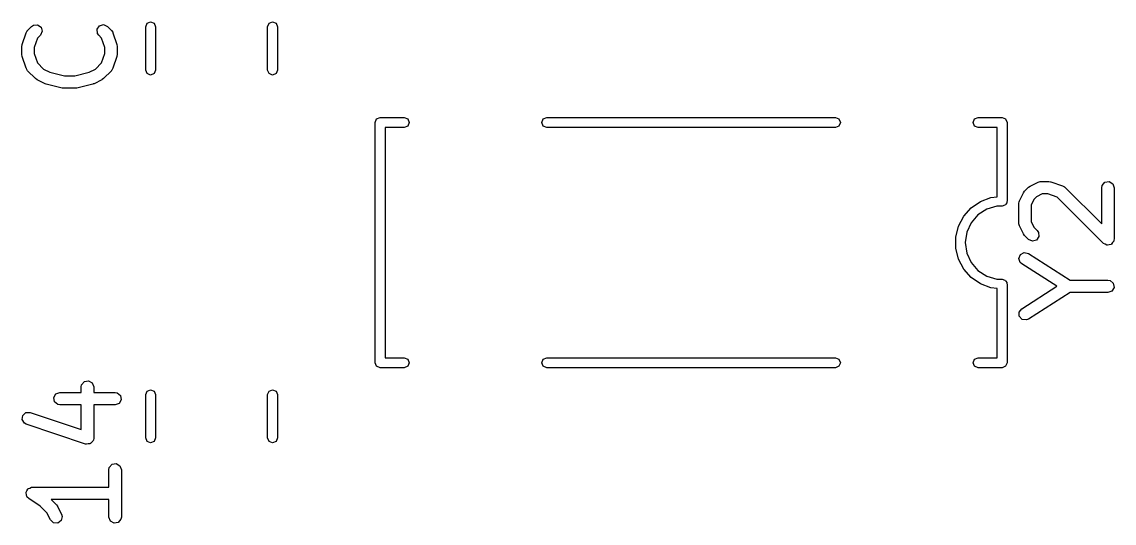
# Model space of a CAD drawing. Extents: x 44 to 148, y -85 to -25.
# Drawn here: x 74.48 to 87.65, y -47.74 to -41.68 of the extents above; entities that cross this region are included whole.
import ezdxf

# ---------------------------------------------------------------- set-up
doc = ezdxf.new("R2010")
doc.units = 0
doc.layers.add('BLACK', color=7, linetype='CONTINUOUS')

msp = doc.modelspace()

# ---------------------------------------------------------------- linework, layer by layer
at = {"layer": 'BLACK', "linetype": 'CONTINUOUS'}
for p, q in [((74.549405, -41.787443), (74.597024, -41.739824)), ((74.597024, -41.739824), (74.618361, -41.724884)), ((74.618361, -41.724884), (74.669468, -41.720413)), ((74.669468, -41.720413), (74.711494, -41.749839)), ((74.711494, -41.749839), (74.724771, -41.799394)), ((75.387135, -41.773446), (75.416561, -41.73142)), ((75.416561, -41.73142), (75.466116, -41.718143)), ((75.466116, -41.718143), (75.512612, -41.739823)), ((75.512612, -41.739823), (75.560232, -41.787442)), ((75.973, -41.744748), (75.990574, -41.702322)), ((75.973, -42.267252), (75.973, -41.744748)), ((75.990574, -41.702322), (76.033, -41.684748)), ((76.033, -41.684748), (76.075426, -41.702322)), ((76.075426, -41.702322), (76.093, -41.744748)), ((76.093, -41.744748), (76.093, -42.267252)), ((77.443, -41.744748), (77.460574, -41.702322)), ((77.443, -42.267252), (77.443, -41.744748)), ((77.460574, -41.702322), (77.503, -41.684748)), ((77.503, -41.684748), (77.545426, -41.702322)), ((77.545426, -41.702322), (77.563, -41.744748)), ((77.563, -41.744748), (77.563, -42.267252)), ((74.483668, -41.959616), (74.531287, -41.816759)), ((74.531287, -41.816759), (74.543689, -41.793854)), ((74.543689, -41.793854), (74.54751, -41.791506)), ((74.54751, -41.791506), (74.549405, -41.787443)), ((74.66799, -41.880989), (74.629819, -41.995503)), ((74.70309, -41.84589), (74.66799, -41.880989)), ((74.724771, -41.799394), (74.70309, -41.84589)), ((75.391607, -41.824554), (75.387135, -41.773446)), ((75.406548, -41.845891), (75.391607, -41.824554)), ((75.441648, -41.88099), (75.406548, -41.845891)), ((75.479819, -41.995503), (75.441648, -41.88099)), ((75.560232, -41.787442), (75.575173, -41.808779)), ((75.575173, -41.808779), (75.575563, -41.813247)), ((75.575563, -41.813247), (75.578351, -41.816759)), ((75.578351, -41.816759), (75.62597, -41.959615)), ((74.479819, -41.983333), (74.483712, -41.96125)), ((74.479819, -42.078571), (74.479819, -41.983333)), ((74.483712, -41.96125), (74.483668, -41.959616)), ((74.629819, -41.995503), (74.629819, -42.0664)), ((75.479819, -42.066401), (75.479819, -41.995503)), ((75.62597, -41.959615), (75.629259, -41.981795)), ((75.629259, -41.981795), (75.629819, -41.983333)), ((75.629819, -41.983333), (75.629819, -42.078571)), ((74.480379, -42.080109), (74.479819, -42.078571)), ((74.483668, -42.102288), (74.480379, -42.080109)), ((74.531287, -42.245145), (74.483668, -42.102288)), ((74.629819, -42.0664), (74.66799, -42.180914)), ((75.441648, -42.180913), (75.479819, -42.066401)), ((75.62597, -42.102289), (75.578351, -42.245145)), ((75.629819, -42.078571), (75.625925, -42.100653)), ((75.625925, -42.100653), (75.62597, -42.102289)), ((74.534074, -42.248657), (74.531287, -42.245145)), ((74.534465, -42.253124), (74.534074, -42.248657)), ((74.549405, -42.274461), (74.534465, -42.253124)), ((74.644643, -42.369699), (74.549405, -42.274461)), ((74.66799, -42.180914), (74.742103, -42.255027)), ((74.742103, -42.255027), (74.81909, -42.29352)), ((75.290547, -42.29352), (75.367534, -42.255026)), ((75.367534, -42.255026), (75.441648, -42.180913)), ((75.560233, -42.274461), (75.464994, -42.369699)), ((75.562128, -42.270396), (75.560233, -42.274461)), ((75.565948, -42.26805), (75.562128, -42.270396)), ((75.578351, -42.245145), (75.565948, -42.26805)), ((75.990574, -42.309678), (75.973, -42.267252)), ((76.093, -42.267252), (76.075426, -42.309678)), ((77.460574, -42.309678), (77.443, -42.267252)), ((77.563, -42.267252), (77.545426, -42.309678)), ((74.646124, -42.370389), (74.644643, -42.369699)), ((74.664135, -42.383748), (74.646124, -42.370389)), ((74.759373, -42.431367), (74.664135, -42.383748)), ((74.81909, -42.29352), (74.992624, -42.336904)), ((74.992624, -42.336904), (75.117013, -42.336904)), ((75.117013, -42.336904), (75.290547, -42.29352)), ((75.445502, -42.383748), (75.350264, -42.431367)), ((75.446625, -42.382561), (75.445502, -42.383748)), ((75.464994, -42.369699), (75.446625, -42.382561)), ((76.033, -42.327252), (75.990574, -42.309678)), ((76.075426, -42.309678), (76.033, -42.327252)), ((77.503, -42.327252), (77.460574, -42.309678)), ((77.545426, -42.309678), (77.503, -42.327252)), ((74.762901, -42.431773), (74.759373, -42.431367)), ((74.774724, -42.437046), (74.762901, -42.431773)), ((74.9652, -42.484665), (74.774724, -42.437046)), ((74.968648, -42.484304), (74.9652, -42.484665)), ((74.98339, -42.486904), (74.968648, -42.484304)), ((75.126247, -42.486904), (74.98339, -42.486904)), ((75.129504, -42.485718), (75.126247, -42.486904)), ((75.144437, -42.484665), (75.129504, -42.485718)), ((75.334913, -42.437046), (75.144437, -42.484665)), ((75.337857, -42.435057), (75.334913, -42.437046)), ((75.350264, -42.431367), (75.337857, -42.435057)), ((78.74, -42.9), (78.757574, -42.857574)), ((78.74, -45.8), (78.74, -42.9)), ((78.757574, -42.857574), (78.8, -42.84)), ((78.8, -42.84), (79.09, -42.84)), ((79.09, -42.84), (79.132426, -42.857574)), ((79.132426, -42.857574), (79.15, -42.9)), ((79.15, -42.9), (79.132426, -42.942426)), ((80.75, -42.9), (80.767574, -42.857574)), ((80.767574, -42.942426), (80.75, -42.9)), ((80.767574, -42.857574), (80.81, -42.84)), ((80.81, -42.84), (84.29, -42.84)), ((84.29, -42.84), (84.332426, -42.857574)), ((84.332426, -42.857574), (84.35, -42.9)), ((84.35, -42.9), (84.332426, -42.942426)), ((85.95, -42.9), (85.967574, -42.857574)), ((85.967574, -42.942426), (85.95, -42.9)), ((85.967574, -42.857574), (86.01, -42.84)), ((86.01, -42.84), (86.3, -42.84)), ((86.3, -42.84), (86.342426, -42.857574)), ((86.342426, -42.857574), (86.36, -42.9)), ((86.36, -42.9), (86.36, -43.85)), ((79.09, -42.96), (78.86, -42.96)), ((78.86, -42.96), (78.86, -45.74)), ((79.132426, -42.942426), (79.09, -42.96)), ((80.81, -42.96), (80.767574, -42.942426)), ((84.29, -42.96), (80.81, -42.96)), ((84.332426, -42.942426), (84.29, -42.96)), ((86.01, -42.96), (85.967574, -42.942426)), ((86.24, -42.96), (86.01, -42.96)), ((86.24, -43.797285), (86.24, -42.96)), ((86.557356, -43.748211), (86.570714, -43.7302)), ((86.570714, -43.7302), (86.571405, -43.728719)), ((86.571405, -43.728719), (86.619024, -43.6811)), ((86.619024, -43.6811), (86.63739, -43.66824)), ((86.63739, -43.66824), (86.638516, -43.667051)), ((86.638516, -43.667051), (86.733754, -43.619432)), ((86.733754, -43.619432), (86.75872, -43.612006)), ((86.75872, -43.612006), (86.763081, -43.613047)), ((86.763081, -43.613047), (86.767295, -43.611514)), ((86.767295, -43.611514), (86.862533, -43.611514)), ((86.862533, -43.611514), (86.884615, -43.615407)), ((86.884615, -43.615407), (86.88625, -43.615363)), ((86.88625, -43.615363), (87.029107, -43.662982)), ((87.029107, -43.662982), (87.052012, -43.675384)), ((87.052012, -43.675384), (87.054359, -43.679205)), ((87.054359, -43.679205), (87.058423, -43.6811)), ((87.058423, -43.6811), (87.501819, -44.124495)), ((87.501819, -43.686514), (87.506342, -43.660862)), ((87.501819, -44.124495), (87.501819, -43.686514)), ((87.506342, -43.660862), (87.539319, -43.621562)), ((87.539319, -43.621562), (87.589843, -43.612653)), ((87.589843, -43.612653), (87.634272, -43.638305)), ((87.634272, -43.638305), (87.651819, -43.686514)), ((87.651819, -43.686514), (87.651819, -44.305561)), ((85.928651, -43.930834), (86.039755, -43.854145)), ((86.039755, -43.854145), (86.165983, -43.806273)), ((86.165983, -43.806273), (86.24, -43.797285)), ((86.36, -43.85), (86.357063, -43.85709)), ((86.357063, -43.85709), (86.357063, -43.868541)), ((86.501819, -43.87699), (86.506342, -43.851338)), ((86.506342, -43.851338), (86.509224, -43.847902)), ((86.509224, -43.847902), (86.509737, -43.843449)), ((86.509737, -43.843449), (86.557356, -43.748211)), ((86.686077, -43.826179), (86.651819, -43.894695)), ((86.716484, -43.795772), (86.686077, -43.826179)), ((86.785, -43.761514), (86.716484, -43.795772)), ((86.850363, -43.761514), (86.785, -43.761514)), ((86.964876, -43.799685), (86.850363, -43.761514)), ((87.523786, -44.358594), (86.964876, -43.799685)), ((85.839129, -44.031884), (85.928651, -43.930834)), ((86.115338, -43.945646), (86.008898, -44.01405)), ((86.236737, -43.91), (86.115338, -43.945646)), ((86.3, -43.91), (86.236737, -43.91)), ((86.335267, -43.898541), (86.3, -43.91)), ((86.33854, -43.894035), (86.335267, -43.898541)), ((86.342426, -43.892426), (86.33854, -43.894035)), ((86.346028, -43.883728), (86.342426, -43.892426)), ((86.357063, -43.868541), (86.346028, -43.883728)), ((86.501819, -44.115085), (86.501819, -43.87699)), ((86.651819, -43.894695), (86.651819, -44.09738)), ((85.776391, -44.151421), (85.839129, -44.031884)), ((85.926042, -44.109672), (85.873481, -44.224763)), ((86.008898, -44.01405), (85.926042, -44.109672)), ((86.503352, -44.119298), (86.501819, -44.115085)), ((86.502311, -44.123659), (86.503352, -44.119298)), ((86.509737, -44.148626), (86.502311, -44.123659)), ((86.651819, -44.09738), (86.686077, -44.165896)), ((85.744083, -44.282499), (85.776391, -44.151421)), ((85.873481, -44.224763), (85.855475, -44.35)), ((86.557356, -44.243864), (86.509737, -44.148626)), ((86.558545, -44.244989), (86.557356, -44.243864)), ((86.571405, -44.263356), (86.558545, -44.244989)), ((86.686077, -44.165896), (86.72509, -44.204909)), ((86.72509, -44.204909), (86.74003, -44.226246)), ((86.74003, -44.226246), (86.744501, -44.277353)), ((85.744083, -44.417501), (85.744083, -44.282499)), ((85.855475, -44.35), (85.873481, -44.475237)), ((86.619024, -44.310975), (86.571405, -44.263356)), ((86.66552, -44.332656), (86.619024, -44.310975)), ((86.715075, -44.319379), (86.66552, -44.332656)), ((86.744501, -44.277353), (86.715075, -44.319379)), ((87.544239, -44.368131), (87.523786, -44.358594)), ((87.563795, -44.379422), (87.544239, -44.368131)), ((87.567175, -44.378825), (87.563795, -44.379422)), ((87.570283, -44.380275), (87.567175, -44.378825)), ((87.592085, -44.374433), (87.570283, -44.380275)), ((87.614319, -44.370513), (87.592085, -44.374433)), ((87.616523, -44.367885), (87.614319, -44.370513)), ((87.619837, -44.366998), (87.616523, -44.367885)), ((87.632785, -44.348506), (87.619837, -44.366998)), ((87.647296, -44.331213), (87.632785, -44.348506)), ((87.648104, -44.326628), (87.647296, -44.331213)), ((87.649264, -44.324972), (87.648104, -44.326628)), ((87.651819, -44.305561), (87.648976, -44.321683)), ((87.648976, -44.321683), (87.649264, -44.324972)), ((85.776391, -44.548579), (85.744083, -44.417501)), ((85.873481, -44.475237), (85.926042, -44.590328)), ((86.501889, -44.540423), (86.521498, -44.493015)), ((86.521498, -44.493015), (86.566992, -44.469304)), ((86.566992, -44.469304), (86.617085, -44.480382)), ((86.617085, -44.480382), (87.122469, -44.80199)), ((85.839129, -44.668116), (85.776391, -44.548579)), ((85.926042, -44.590328), (86.008898, -44.68595)), ((86.51734, -44.589344), (86.501889, -44.540423)), ((86.536553, -44.606932), (86.51734, -44.589344)), ((86.96093, -44.87699), (86.536553, -44.606932)), ((85.928651, -44.769166), (85.839129, -44.668116)), ((86.039755, -44.845855), (85.928651, -44.769166)), ((86.008898, -44.68595), (86.115338, -44.754354)), ((86.115338, -44.754354), (86.236737, -44.79)), ((86.165983, -44.893727), (86.039755, -44.845855)), ((86.24, -44.902714), (86.165983, -44.893727)), ((86.236737, -44.79), (86.3, -44.79)), ((86.24, -45.74), (86.24, -44.902714)), ((86.3, -44.79), (86.335267, -44.801459)), ((86.335267, -44.801459), (86.33854, -44.805964)), ((86.33854, -44.805964), (86.342426, -44.807574)), ((86.342426, -44.807574), (86.346028, -44.816271)), ((86.346028, -44.816271), (86.357063, -44.831459)), ((86.357063, -44.831459), (86.357063, -44.842909)), ((86.357063, -44.842909), (86.36, -44.85)), ((86.36, -44.85), (86.36, -45.8)), ((86.536553, -45.147048), (86.96093, -44.87699)), ((87.122469, -44.80199), (87.576819, -44.80199)), ((87.576819, -44.80199), (87.602471, -44.806513)), ((87.602471, -44.806513), (87.641771, -44.83949)), ((87.65068, -44.890014), (87.625028, -44.934443)), ((87.641771, -44.83949), (87.65068, -44.890014)), ((87.122469, -44.95199), (86.617085, -45.273598)), ((87.576819, -44.95199), (87.122469, -44.95199)), ((87.625028, -44.934443), (87.576819, -44.95199)), ((86.505302, -45.187734), (86.536553, -45.147048)), ((86.507513, -45.238989), (86.505302, -45.187734)), ((86.542154, -45.276831), (86.507513, -45.238989)), ((86.593015, -45.283554), (86.542154, -45.276831)), ((86.617085, -45.273598), (86.593015, -45.283554)), ((78.757574, -45.842426), (78.74, -45.8)), ((78.86, -45.74), (79.09, -45.74)), ((79.09, -45.74), (79.132426, -45.757574)), ((79.132426, -45.757574), (79.15, -45.8)), ((79.15, -45.8), (79.132426, -45.842426)), ((80.75, -45.8), (80.767574, -45.757574)), ((80.767574, -45.842426), (80.75, -45.8)), ((80.767574, -45.757574), (80.81, -45.74)), ((80.81, -45.74), (84.29, -45.74)), ((84.29, -45.74), (84.332426, -45.757574)), ((84.332426, -45.757574), (84.35, -45.8)), ((84.35, -45.8), (84.332426, -45.842426)), ((85.95, -45.8), (85.967574, -45.757574)), ((85.967574, -45.842426), (85.95, -45.8)), ((85.967574, -45.757574), (86.01, -45.74)), ((86.01, -45.74), (86.24, -45.74)), ((86.36, -45.8), (86.342426, -45.842426)), ((78.8, -45.86), (78.757574, -45.842426)), ((79.09, -45.86), (78.8, -45.86)), ((79.132426, -45.842426), (79.09, -45.86)), ((80.81, -45.86), (80.767574, -45.842426)), ((84.29, -45.86), (80.81, -45.86)), ((84.332426, -45.842426), (84.29, -45.86)), ((86.01, -45.86), (85.967574, -45.842426)), ((86.3, -45.86), (86.01, -45.86)), ((86.342426, -45.842426), (86.3, -45.86)), ((75.196485, -46.090476), (75.201008, -46.064824)), ((75.196485, -46.158333), (75.196485, -46.090476)), ((75.201008, -46.064824), (75.233985, -46.025524)), ((75.233985, -46.025524), (75.284509, -46.016615)), ((75.284509, -46.016615), (75.328938, -46.042267)), ((75.328938, -46.042267), (75.346485, -46.090476)), ((75.346485, -46.090476), (75.346485, -46.158333)), ((74.864291, -46.220309), (74.889943, -46.17588)), ((74.8732, -46.270833), (74.864291, -46.220309)), ((74.889943, -46.17588), (74.938152, -46.158333)), ((74.938152, -46.158333), (75.196485, -46.158333)), ((75.346485, -46.158333), (75.604819, -46.158333)), ((75.604819, -46.158333), (75.630471, -46.162856)), ((75.630471, -46.162856), (75.669771, -46.195833)), ((75.669771, -46.195833), (75.67868, -46.246357)), ((75.973, -46.184748), (75.990574, -46.142322)), ((75.973, -46.707252), (75.973, -46.184748)), ((75.990574, -46.142322), (76.033, -46.124748)), ((76.033, -46.124748), (76.075426, -46.142322)), ((76.075426, -46.142322), (76.093, -46.184748)), ((76.093, -46.184748), (76.093, -46.707252)), ((77.443, -46.184748), (77.460574, -46.142322)), ((77.443, -46.707252), (77.443, -46.184748)), ((77.460574, -46.142322), (77.503, -46.124748)), ((77.503, -46.124748), (77.545426, -46.142322)), ((77.545426, -46.142322), (77.563, -46.184748)), ((77.563, -46.184748), (77.563, -46.707252)), ((74.9125, -46.30381), (74.8732, -46.270833)), ((74.938152, -46.308333), (74.9125, -46.30381)), ((75.196485, -46.308333), (74.938152, -46.308333)), ((75.196485, -46.605466), (75.196485, -46.308333)), ((75.604819, -46.308333), (75.346485, -46.308333)), ((75.346485, -46.308333), (75.346485, -46.709523)), ((75.653028, -46.290786), (75.604819, -46.308333)), ((75.67868, -46.246357), (75.653028, -46.290786)), ((74.483723, -46.486464), (74.491248, -46.435715)), ((74.510578, -46.530176), (74.483723, -46.486464)), ((74.491248, -46.435715), (74.529633, -46.401678)), ((74.529633, -46.401678), (74.580917, -46.400277)), ((74.580917, -46.400277), (75.196485, -46.605466)), ((74.533483, -46.542579), (74.510578, -46.530176)), ((75.247767, -46.780674), (74.533483, -46.542579)), ((75.322134, -46.758804), (75.308985, -46.774475)), ((75.337437, -46.745235), (75.322134, -46.758804)), ((75.338277, -46.739565), (75.337437, -46.745235)), ((75.341962, -46.735175), (75.338277, -46.739565)), ((75.346485, -46.709523), (75.341962, -46.735175)), ((75.990574, -46.749678), (75.973, -46.707252)), ((76.033, -46.767252), (75.990574, -46.749678)), ((76.075426, -46.749678), (76.033, -46.767252)), ((76.093, -46.707252), (76.075426, -46.749678)), ((77.460574, -46.749678), (77.443, -46.707252)), ((77.503, -46.767252), (77.460574, -46.749678)), ((77.545426, -46.749678), (77.503, -46.767252)), ((77.563, -46.707252), (77.545426, -46.749678)), ((75.253496, -46.780517), (75.247767, -46.780674)), ((75.258461, -46.783384), (75.253496, -46.780517)), ((75.278607, -46.779831), (75.258461, -46.783384)), ((75.299051, -46.779273), (75.278607, -46.779831)), ((75.303339, -46.77547), (75.299051, -46.779273)), ((75.308985, -46.774475), (75.303339, -46.77547)), ((75.567319, -47.025524), (75.617843, -47.016615)), ((75.617843, -47.016615), (75.662272, -47.042267)), ((75.529819, -47.090476), (75.534342, -47.064824)), ((75.529819, -47.30119), (75.529819, -47.090476)), ((75.534342, -47.064824), (75.567319, -47.025524)), ((75.662272, -47.042267), (75.679819, -47.090476)), ((75.679819, -47.090476), (75.679819, -47.661904)), ((74.529974, -47.371363), (74.531706, -47.367413)), ((74.536087, -47.392254), (74.529974, -47.371363)), ((74.530958, -47.363166), (74.54184, -47.344317)), ((74.531706, -47.367413), (74.530958, -47.363166)), ((74.539867, -47.41369), (74.536087, -47.392254)), ((74.54317, -47.416462), (74.539867, -47.41369)), ((74.54184, -47.344317), (74.550587, -47.324383)), ((74.544382, -47.420601), (74.54317, -47.416462)), ((74.550587, -47.324383), (74.554454, -47.322471)), ((74.554454, -47.322471), (74.55661, -47.318737)), ((74.55661, -47.318737), (74.577063, -47.311292)), ((74.577063, -47.311292), (74.596576, -47.301645)), ((74.596576, -47.301645), (74.600765, -47.302665)), ((74.600765, -47.302665), (74.604819, -47.30119)), ((74.604819, -47.30119), (75.529819, -47.30119)), ((74.563216, -47.438594), (74.544382, -47.420601)), ((74.699894, -47.529712), (74.563216, -47.438594)), ((74.781275, -47.611093), (74.699894, -47.529712)), ((75.529819, -47.45119), (74.833504, -47.45119)), ((74.833504, -47.45119), (74.895947, -47.513633)), ((74.895947, -47.513633), (74.908809, -47.532001)), ((74.908809, -47.532001), (74.909996, -47.533125)), ((74.909996, -47.533125), (74.957615, -47.628363)), ((75.529819, -47.661904), (75.529819, -47.45119)), ((74.823451, -47.695445), (74.781275, -47.611093)), ((74.965041, -47.653329), (74.953121, -47.703228)), ((74.957615, -47.628363), (74.965041, -47.653329)), ((75.547366, -47.710113), (75.529819, -47.661904)), ((75.679819, -47.661904), (75.675296, -47.687556)), ((74.860705, -47.730717), (74.823451, -47.695445)), ((74.911915, -47.733792), (74.860705, -47.730717)), ((74.953121, -47.703228), (74.911915, -47.733792)), ((75.591795, -47.735765), (75.547366, -47.710113)), ((75.642319, -47.726856), (75.591795, -47.735765)), ((75.675296, -47.687556), (75.642319, -47.726856))]:
    msp.add_line(p, q, dxfattribs=at)

doc.saveas('drawing.dxf')
